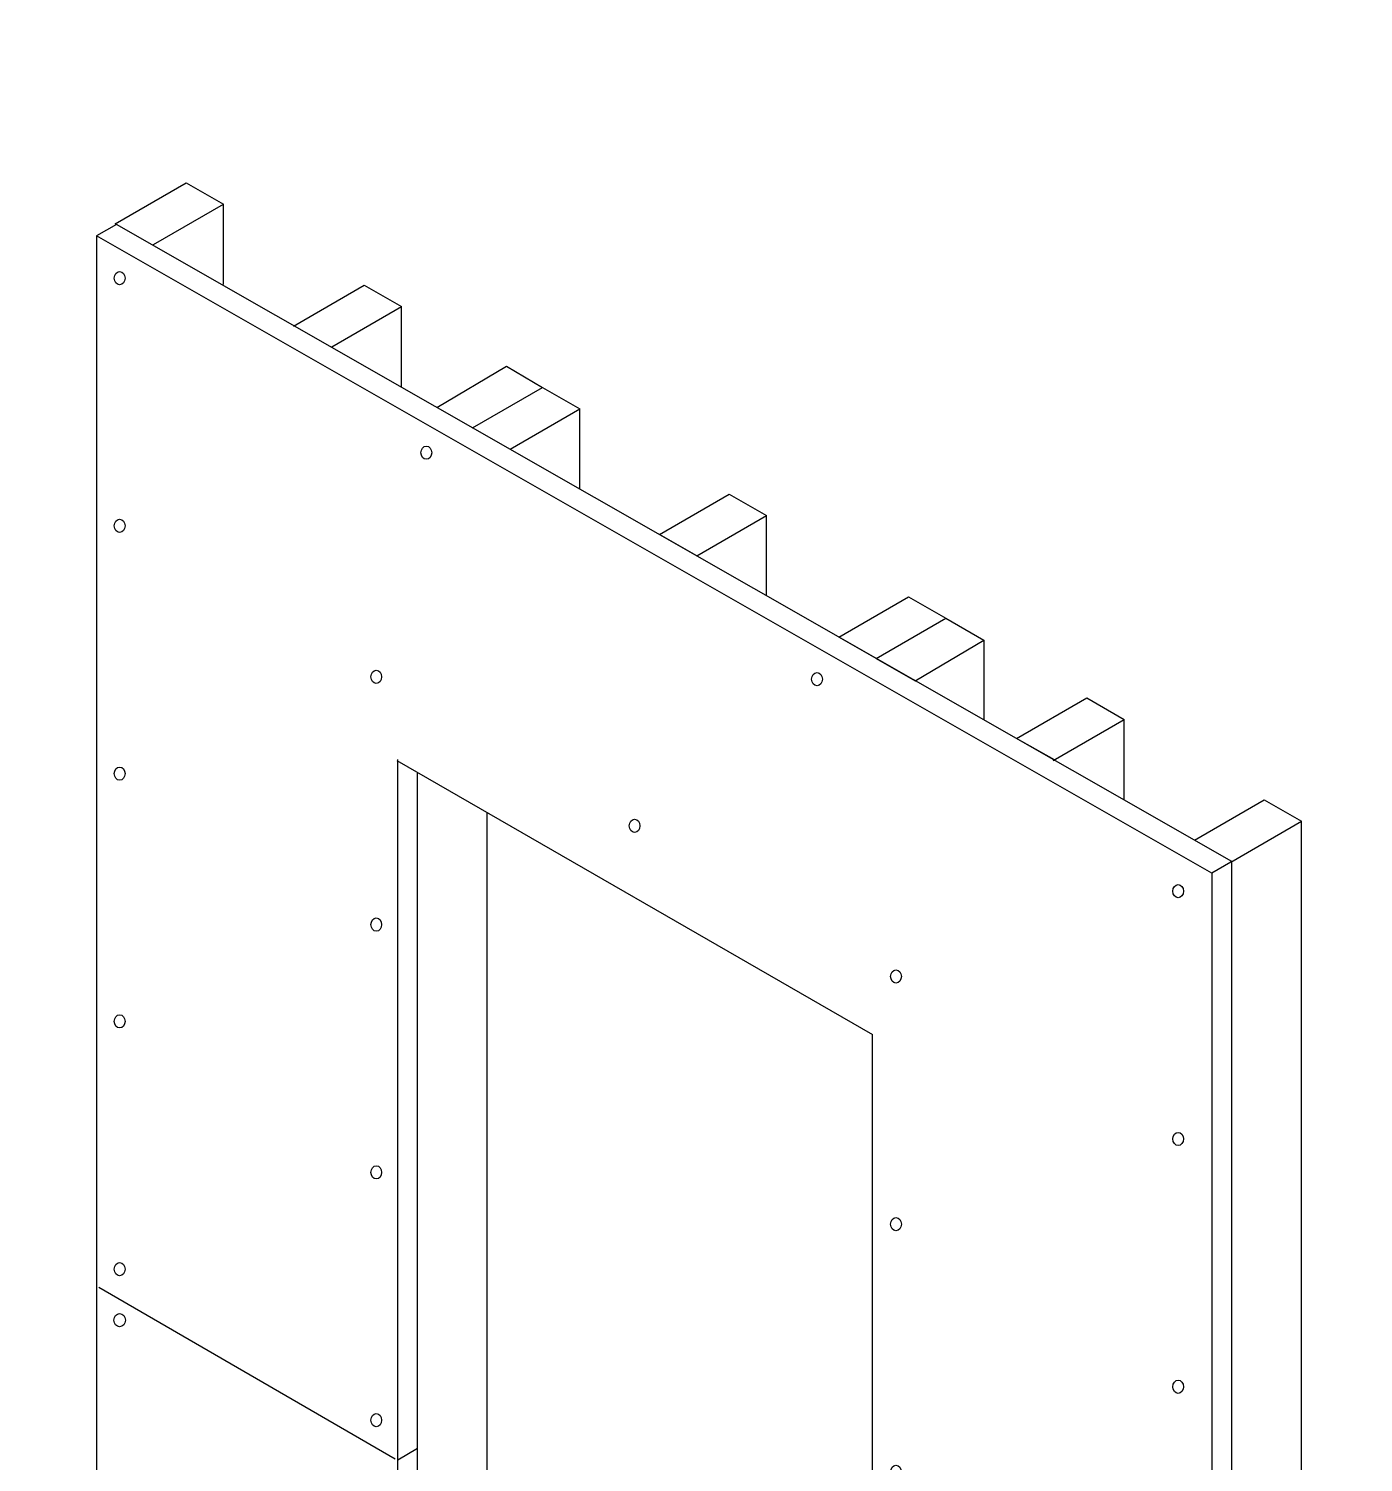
# Model space of a CAD drawing. Header units: inches. Extents: x -20.7 to 75.7, y -15.1 to 19.1.
# Drawn here: x -14.561 to -10.094, y -2.8 to 1.996 of the extents above; entities that cross this region are included whole.
import ezdxf

# ---------------------------------------------------------------- set-up
doc = ezdxf.new("R2010")
doc.units = ezdxf.units.IN
doc.header["$MEASUREMENT"] = 0
doc.layers.add('G-ANNO-TTLB', color=7, linetype='Continuous', lineweight=0)
doc.layers.add('TYVEK', color=7, linetype='Continuous', lineweight=0)

# ---------------------------------------------------------------- blocks, each defined once
blk = doc.blocks.new('Block_41')
at = {"layer": 'TYVEK', "color": 252, "lineweight": 25, "true_color": 0x838484}
for centre in [(-14.2567, 1.1612), (-14.2567, 0.3324), (-14.2567, -0.4964), (-14.2567, -1.3252), (-14.2567, -2.154)]:
    blk.add_ellipse(centre, major_axis=(0, 0.0221), ratio=0.812499, dxfattribs=at)
blk = doc.blocks.new('Block_42')
at = {"layer": 'TYVEK', "color": 252, "lineweight": 25, "true_color": 0x838484}
for centre in [(-14.2567, -2.3248), (-14.2567, -3.1571), (-14.2567, -3.9893), (-14.2567, -4.8216), (-14.2567, -5.6539)]:
    blk.add_ellipse(centre, major_axis=(0, 0.0221), ratio=0.86328, dxfattribs=at)
blk = doc.blocks.new('Block_43')
at = {"layer": 'TYVEK', "color": 252, "lineweight": 25, "true_color": 0x838484}
for centre in [(-13.3978, -0.1726), (-13.3978, -1.0014), (-13.3978, -1.8302), (-13.3978, -2.659)]:
    blk.add_ellipse(centre, major_axis=(0, 0.0221), ratio=0.812499, dxfattribs=at)
blk = doc.blocks.new('Block_45')
at = {"layer": 'TYVEK', "color": 252, "lineweight": 25, "true_color": 0x838484}
for centre in [(-11.6585, -1.1748), (-11.6585, -2.0036), (-11.6585, -2.8323), (-11.6585, -3.6611)]:
    blk.add_ellipse(centre, major_axis=(0, 0.0221), ratio=0.812499, dxfattribs=at)

msp = doc.modelspace()

# ---------------------------------------------------------------- hatches: boundary and pattern name
at = {"layer": 'G-ANNO-TTLB', "true_color": 0xb9529f, "transparency": 33554687}
h = msp.add_hatch(color=233, dxfattribs=at)
edge = h.paths.add_edge_path()
edge.add_spline(control_points=[(20.0342, -15.1346), (20.0342, -15.1346), (-20.6658, -15.1346), (-20.6658, -15.1346), (-20.6658, -15.1346), (-20.6658, 19.0008), (-20.6658, 19.0008), (-20.6658, 19.0008), (20.0342, 19.0008), (20.0342, 19.0008), (20.0342, 19.0008), (20.0342, -15.1346), (20.0342, -15.1346)], knot_values=[0, 0, 0, 0, 1, 1, 1, 2, 2, 2, 3, 3, 3, 4, 4, 4, 4], degree=3, periodic=0)
edge = h.paths.add_edge_path()
edge.add_spline(control_points=[(-20.5408, 18.8757), (-20.5408, 18.8757), (-20.5408, -15.0095), (-20.5408, -15.0095), (-20.5408, -15.0095), (19.9092, -15.0095), (19.9092, -15.0095), (19.9092, -15.0095), (19.9092, 18.8757), (19.9092, 18.8757), (19.9092, 18.8757), (-20.5408, 18.8757), (-20.5408, 18.8757)], knot_values=[0, 0, 0, 0, 1, 1, 1, 2, 2, 2, 3, 3, 3, 4, 4, 4, 4], degree=3, periodic=0)
edge.add_line((-20.5408, 18.8757), (-20.5408, 18.8757))

# ---------------------------------------------------------------- linework, layer by layer
at = {"layer": 'G-ANNO-TTLB'}
for points in [[(20.0342, -15.1346), (20.0342, -15.1346), (-20.6658, -15.1346), (-20.6658, -15.1346), (-20.6658, -15.1346), (-20.6658, 19.0008), (-20.6658, 19.0008), (-20.6658, 19.0008), (20.0342, 19.0008), (20.0342, 19.0008), (20.0342, 19.0008), (20.0342, -15.1346), (20.0342, -15.1346)], [(-20.5408, 18.8757), (-20.5408, 18.8757), (-20.5408, -15.0095), (-20.5408, -15.0095), (-20.5408, -15.0095), (19.9092, -15.0095), (19.9092, -15.0095), (19.9092, -15.0095), (19.9092, 18.8757), (19.9092, 18.8757), (19.9092, 18.8757), (-20.5408, 18.8757), (-20.5408, 18.8757)]]:
    msp.add_open_spline(points, degree=3, knots=[0, 0, 0, 0, 1, 1, 1, 2, 2, 2, 3, 3, 3, 4, 4, 4, 4], dxfattribs=at)
at = {"layer": 'TYVEK', "color": 33, "lineweight": 25, "true_color": 0xcb9865}
for p, q in [((-14.2714, 1.343), (-14.0345, 1.48)), ((-14.0346, 1.48), (-13.9096, 1.4084)), ((-14.1429, 1.2734), (-13.9096, 1.4084)), ((-13.9096, 1.1396), (-13.9096, 1.4084)), ((-14.2678, 1.341), (-14.2714, 1.343)), ((-13.6749, 1.0007), (-13.4381, 1.1378)), ((-13.4381, 1.1378), (-13.3131, 1.0661)), ((-13.5464, 0.9311), (-13.3131, 1.0661)), ((-13.3131, 0.7973), (-13.3131, 1.0661)), ((-13.1955, 0.7286), (-12.9618, 0.8668)), ((-12.9618, 0.8668), (-12.8416, 0.7956)), ((-13.0757, 0.6602), (-12.8416, 0.7956)), ((-12.8416, 0.7956), (-12.7166, 0.724)), ((-12.9499, 0.589), (-12.7166, 0.724)), ((-12.7166, 0.4552), (-12.7166, 0.724)), ((-12.3255, 0.2318), (-12.0922, 0.3668)), ((-12.0922, 0.0987), (-12.0922, 0.3668)), ((-11.7251, -0.111), (-11.492, 0.0238)), ((-11.492, 0.0238), (-11.3641, -0.0495)), ((-11.5939, -0.1859), (-11.3641, -0.0495)), ((-11.3641, -0.0495), (-11.3641, -0.3171)), ((-11.7253, -0.1112), (-11.5939, -0.1859)), ((-11.1321, -0.4521), (-10.8952, -0.3151)), ((-10.8952, -0.5849), (-10.8952, -0.3151)), ((-13.0262, -4.6742), (-13.0262, -0.6288)), ((-10.5382, -0.7928), (-10.3013, -0.6558)), ((-10.3013, -7.7116), (-10.3013, -0.6558))]:
    msp.add_line(p, q, dxfattribs=at)
at = {"layer": 'TYVEK', "color": 2, "lineweight": 25, "true_color": 0xf5eb12}
for p, q in [((-14.2678, 1.341), (-14.3346, 1.3023)), ((-14.3346, 1.3023), (-14.3346, -5.7182)), ((-10.6014, -0.8294), (-14.3346, 1.3023)), ((-10.5346, -0.7908), (-14.2678, 1.341)), ((-13.3293, -0.4528), (-11.737, -1.3691)), ((-13.3262, -4.8457), (-13.3262, -0.4497)), ((-13.2595, -4.8021), (-13.2595, -0.4949)), ((-10.5382, -0.7928), (-10.6014, -0.8294)), ((-10.5346, -7.837), (-10.5346, -0.7908)), ((-10.6014, -0.8294), (-10.6014, -7.8853)), ((-11.737, -6.0659), (-11.737, -1.3691)), ((-14.3265, -2.214), (-13.3343, -2.7884)), ((-13.2595, -2.7542), (-13.3262, -2.7928))]:
    msp.add_line(p, q, dxfattribs=at)
at = {"layer": 'TYVEK', "color": 33, "lineweight": 25, "true_color": 0xcb9865}
for points in [[(-12.3255, 0.2318), (-12.4505, 0.3035), (-12.2172, 0.4385), (-12.0922, 0.3668)], [(-11.7253, -0.1112), (-11.8503, -0.0395), (-11.617, 0.0955), (-11.492, 0.0238)], [(-11.1285, -0.4501), (-11.2551, -0.3794), (-11.0202, -0.2434), (-10.8952, -0.3151)], [(-10.5346, -0.7908), (-10.6596, -0.7191), (-10.4263, -0.5841), (-10.3013, -0.6558)]]:
    msp.add_lwpolyline(points, dxfattribs=at)
at = {"layer": 'TYVEK', "color": 2, "lineweight": 25, "true_color": 0xf5eb12}
msp.add_lwpolyline([(-14.3346, -2.1469)], dxfattribs=at)
at = {"layer": 'TYVEK', "color": 252, "lineweight": 25, "true_color": 0x838484}
for centre in [(-13.2304, 0.5772), (-11.9228, -0.1804), (-12.5332, -0.6711), (-10.7141, -0.8898), (-10.7141, -1.7186), (-10.7141, -2.5474)]:
    msp.add_ellipse(centre, major_axis=(0, 0.0221), ratio=0.812499, dxfattribs=at)

# ---------------------------------------------------------------- block references
at = {"layer": 'TYVEK'}
for name in ['Block_41', 'Block_43', 'Block_45', 'Block_42']:
    msp.add_blockref(name, (0, 0), dxfattribs=at)

doc.saveas('drawing.dxf')
